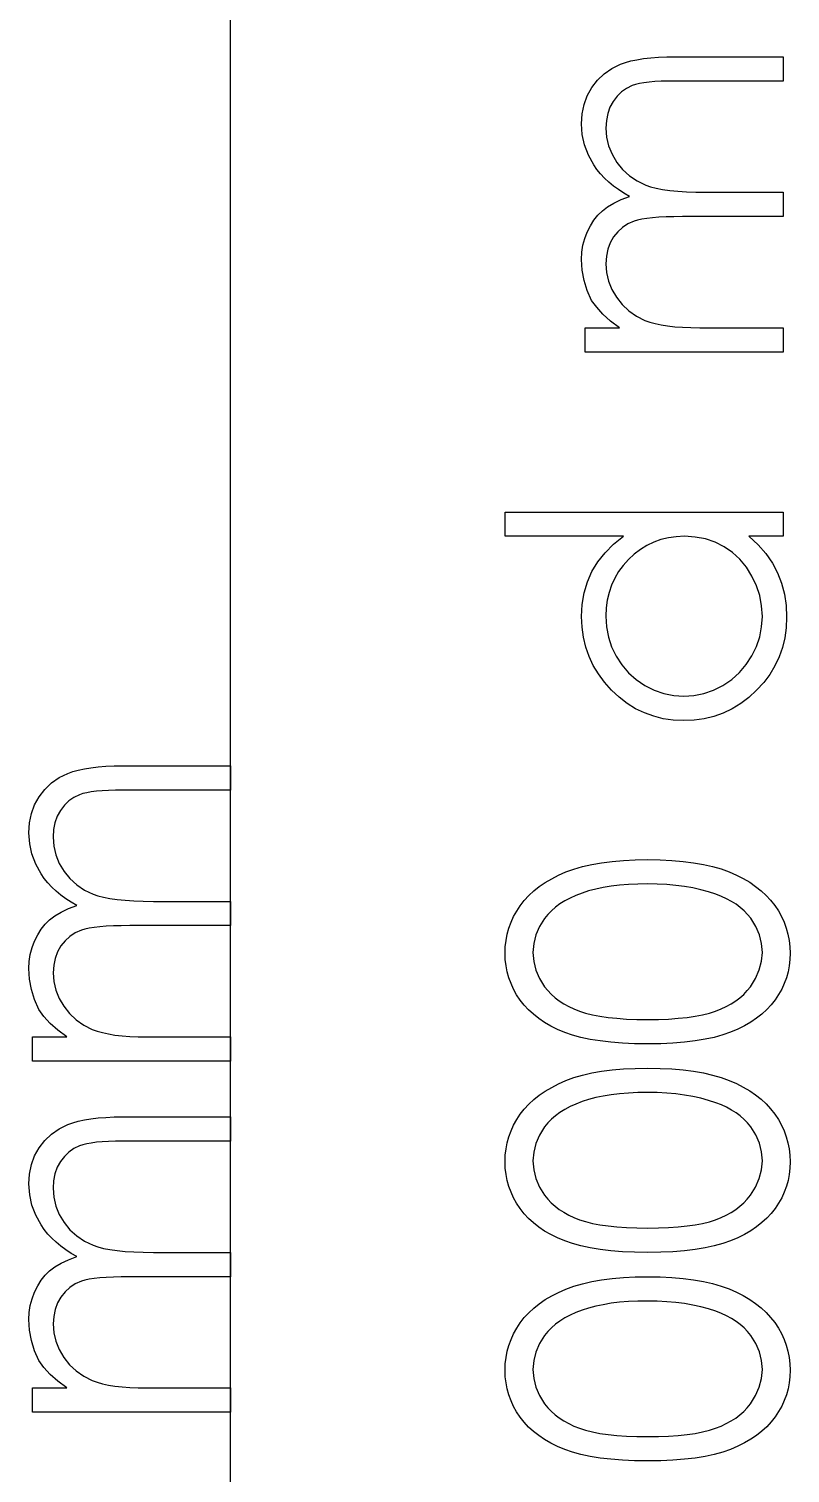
# Model space of a CAD drawing. Header units: millimetres. Extents: x -496 to 15, y 154 to 434.
# Drawn here: x -389.39 to -380.97, y 268.27 to 284.25 of the extents above; entities that cross this region are included whole.
import ezdxf

# ---------------------------------------------------------------- set-up
doc = ezdxf.new("R2010")
doc.units = ezdxf.units.MM

msp = doc.modelspace()

# ---------------------------------------------------------------- linework, layer by layer
at = {"color": 7, "linetype": 'Continuous'}
msp.add_line((-387.161, 164.056), (-387.161, 293.248), dxfattribs=at)
at = {"color": 7, "linetype": 'Continuous', "flags": 128}
for points in [[(-383.238, 280.671), (-383.238, 280.94), (-383.238, 280.94), (-382.857, 280.94), (-382.857, 280.94), (-382.956, 281.015), (-383.04, 281.091), (-383.109, 281.167), (-383.165, 281.244), (-383.165, 281.244), (-383.214, 281.353), (-383.249, 281.465), (-383.269, 281.579), (-383.276, 281.696), (-383.276, 281.696), (-383.272, 281.776), (-383.261, 281.853), (-383.241, 281.928), (-383.213, 282), (-383.179, 282.07), (-383.14, 282.131), (-383.096, 282.187), (-383.046, 282.236), (-382.989, 282.28), (-382.919, 282.321), (-382.839, 282.359), (-382.747, 282.394), (-382.747, 282.394), (-382.81, 282.43), (-382.869, 282.469), (-382.924, 282.509), (-382.975, 282.552), (-383.023, 282.597), (-383.067, 282.644), (-383.106, 282.693), (-383.142, 282.745), (-383.201, 282.852), (-383.243, 282.964), (-383.268, 283.079), (-383.276, 283.198), (-383.276, 283.198), (-383.269, 283.308), (-383.248, 283.411), (-383.213, 283.508), (-383.163, 283.598), (-383.1, 283.679), (-383.026, 283.75), (-382.941, 283.809), (-382.845, 283.856), (-382.791, 283.876), (-382.73, 283.893), (-382.663, 283.907), (-382.59, 283.919), (-382.51, 283.928), (-382.424, 283.935), (-382.332, 283.939), (-382.233, 283.94), (-382.233, 283.94), (-381.046, 283.94), (-381.046, 283.94), (-381.046, 283.671), (-381.046, 283.671), (-382.234, 283.671), (-382.234, 283.671), (-382.319, 283.67), (-382.396, 283.668), (-382.466, 283.664), (-382.53, 283.658), (-382.587, 283.651), (-382.637, 283.642), (-382.68, 283.632), (-382.716, 283.62), (-382.779, 283.59), (-382.835, 283.551), (-382.884, 283.503), (-382.927, 283.446), (-382.962, 283.381), (-382.987, 283.311), (-383.002, 283.234), (-383.007, 283.151), (-383.007, 283.151), (-382.999, 283.05), (-382.977, 282.953), (-382.939, 282.86), (-382.887, 282.771), (-382.822, 282.691), (-382.747, 282.622), (-382.662, 282.565), (-382.567, 282.52), (-382.513, 282.501), (-382.45, 282.485), (-382.379, 282.472), (-382.299, 282.46), (-382.212, 282.452), (-382.116, 282.445), (-382.011, 282.442), (-381.898, 282.44), (-381.898, 282.44), (-381.046, 282.44), (-381.046, 282.44), (-381.046, 282.171), (-381.046, 282.171), (-382.16, 282.171), (-382.16, 282.171), (-382.255, 282.17), (-382.342, 282.168), (-382.421, 282.164), (-382.492, 282.158), (-382.555, 282.151), (-382.609, 282.143), (-382.657, 282.133), (-382.696, 282.121), (-382.763, 282.091), (-382.823, 282.052), (-382.876, 282.003), (-382.922, 281.946), (-382.96, 281.881), (-382.986, 281.809), (-383.002, 281.732), (-383.007, 281.649), (-383.007, 281.649), (-383, 281.552), (-382.978, 281.458), (-382.941, 281.366), (-382.89, 281.279), (-382.826, 281.198), (-382.752, 281.128), (-382.669, 281.07), (-382.575, 281.023), (-382.522, 281.004), (-382.463, 280.987), (-382.397, 280.973), (-382.324, 280.961), (-382.245, 280.952), (-382.159, 280.946), (-382.067, 280.942), (-381.968, 280.94), (-381.968, 280.94), (-381.046, 280.94), (-381.046, 280.94), (-381.046, 280.671), (-381.046, 280.671), (-383.238, 280.671)], [(-384.122, 278.902), (-381.046, 278.902), (-381.046, 278.902), (-381.046, 278.633), (-381.046, 278.633), (-381.425, 278.633), (-381.425, 278.633), (-381.324, 278.539), (-381.237, 278.442), (-381.165, 278.337), (-381.108, 278.228), (-381.064, 278.113), (-381.032, 277.993), (-381.013, 277.868), (-381.007, 277.737), (-381.007, 277.737), (-381.013, 277.621), (-381.028, 277.509), (-381.054, 277.402), (-381.09, 277.298), (-381.137, 277.2), (-381.194, 277.105), (-381.261, 277.015), (-381.34, 276.929), (-381.425, 276.85), (-381.514, 276.782), (-381.609, 276.725), (-381.708, 276.678), (-381.811, 276.641), (-381.919, 276.615), (-382.031, 276.6), (-382.148, 276.594), (-382.148, 276.594), (-382.262, 276.6), (-382.373, 276.615), (-382.478, 276.642), (-382.581, 276.679), (-382.678, 276.726), (-382.771, 276.784), (-382.861, 276.853), (-382.945, 276.932), (-383.023, 277.018), (-383.09, 277.11), (-383.147, 277.205), (-383.194, 277.304), (-383.23, 277.408), (-383.256, 277.517), (-383.271, 277.629), (-383.276, 277.746), (-383.276, 277.746), (-383.269, 277.88), (-383.248, 278.007), (-383.212, 278.128), (-383.161, 278.242), (-383.096, 278.35), (-383.016, 278.451), (-382.922, 278.545), (-382.814, 278.633), (-382.814, 278.633), (-384.123, 278.633), (-384.123, 278.633), (-384.123, 278.902)], [(-383.007, 277.749), (-383, 277.631), (-382.979, 277.518), (-382.944, 277.41), (-382.894, 277.306), (-382.832, 277.21), (-382.758, 277.124), (-382.673, 277.048), (-382.577, 276.983), (-382.474, 276.931), (-382.367, 276.893), (-382.257, 276.871), (-382.145, 276.863), (-382.145, 276.863), (-382.033, 276.871), (-381.924, 276.893), (-381.817, 276.931), (-381.713, 276.984), (-381.615, 277.05), (-381.529, 277.126), (-381.454, 277.213), (-381.391, 277.309), (-381.341, 277.413), (-381.305, 277.521), (-381.284, 277.632), (-381.276, 277.747), (-381.276, 277.747), (-381.284, 277.863), (-381.305, 277.977), (-381.341, 278.087), (-381.391, 278.194), (-381.453, 278.293), (-381.525, 278.381), (-381.606, 278.455), (-381.699, 278.518), (-381.799, 278.568), (-381.906, 278.604), (-382.018, 278.625), (-382.137, 278.633), (-382.137, 278.633), (-382.228, 278.628), (-382.315, 278.616), (-382.398, 278.597), (-382.478, 278.569), (-382.553, 278.533), (-382.626, 278.489), (-382.694, 278.437), (-382.758, 278.377), (-382.816, 278.312), (-382.867, 278.243), (-382.91, 278.169), (-382.945, 278.093), (-382.972, 278.012), (-382.992, 277.928), (-383.004, 277.841), (-383.007, 277.749)], [(-389.353, 272.825), (-389.353, 273.094), (-389.353, 273.094), (-388.972, 273.094), (-388.972, 273.094), (-389.071, 273.169), (-389.155, 273.244), (-389.225, 273.321), (-389.281, 273.398), (-389.281, 273.398), (-389.329, 273.507), (-389.364, 273.619), (-389.385, 273.733), (-389.392, 273.85), (-389.392, 273.85), (-389.388, 273.929), (-389.376, 274.006), (-389.356, 274.082), (-389.329, 274.154), (-389.294, 274.223), (-389.255, 274.285), (-389.211, 274.341), (-389.162, 274.39), (-389.104, 274.434), (-389.034, 274.475), (-388.954, 274.513), (-388.862, 274.548), (-388.862, 274.548), (-388.925, 274.584), (-388.984, 274.622), (-389.04, 274.663), (-389.091, 274.706), (-389.138, 274.751), (-389.182, 274.798), (-389.222, 274.847), (-389.257, 274.899), (-389.316, 275.006), (-389.358, 275.118), (-389.383, 275.232), (-389.392, 275.352), (-389.392, 275.352), (-389.385, 275.462), (-389.364, 275.565), (-389.328, 275.662), (-389.278, 275.752), (-389.216, 275.833), (-389.142, 275.904), (-389.056, 275.963), (-388.96, 276.01), (-388.906, 276.03), (-388.846, 276.047), (-388.778, 276.061), (-388.705, 276.073), (-388.626, 276.082), (-388.54, 276.089), (-388.447, 276.093), (-388.349, 276.094), (-388.349, 276.094), (-387.161, 276.094), (-387.161, 276.094), (-387.161, 275.825), (-387.161, 275.825), (-388.35, 275.825), (-388.35, 275.825), (-388.434, 275.824), (-388.511, 275.822), (-388.582, 275.818), (-388.645, 275.812), (-388.703, 275.805), (-388.752, 275.796), (-388.796, 275.786), (-388.832, 275.774), (-388.894, 275.744), (-388.95, 275.705), (-388.999, 275.657), (-389.043, 275.6), (-389.078, 275.535), (-389.103, 275.464), (-389.118, 275.388), (-389.123, 275.305), (-389.123, 275.305), (-389.115, 275.204), (-389.093, 275.107), (-389.055, 275.014), (-389.002, 274.925), (-388.938, 274.845), (-388.862, 274.776), (-388.777, 274.719), (-388.682, 274.673), (-388.628, 274.655), (-388.566, 274.639), (-388.495, 274.625), (-388.415, 274.614), (-388.328, 274.606), (-388.231, 274.599), (-388.127, 274.595), (-388.014, 274.594), (-388.014, 274.594), (-387.161, 274.594), (-387.161, 274.594), (-387.161, 274.325), (-387.161, 274.325), (-388.276, 274.325), (-388.276, 274.325), (-388.37, 274.324), (-388.457, 274.322), (-388.536, 274.318), (-388.607, 274.312), (-388.67, 274.305), (-388.725, 274.297), (-388.772, 274.286), (-388.811, 274.274), (-388.879, 274.245), (-388.939, 274.206), (-388.992, 274.157), (-389.038, 274.1), (-389.075, 274.035), (-389.102, 273.963), (-389.117, 273.886), (-389.123, 273.803), (-389.123, 273.803), (-389.115, 273.706), (-389.093, 273.612), (-389.056, 273.52), (-389.005, 273.433), (-388.942, 273.352), (-388.868, 273.282), (-388.784, 273.224), (-388.691, 273.177), (-388.638, 273.158), (-388.578, 273.141), (-388.512, 273.127), (-388.439, 273.115), (-388.361, 273.106), (-388.275, 273.1), (-388.183, 273.095), (-388.084, 273.094), (-388.084, 273.094), (-387.161, 273.094), (-387.161, 273.094), (-387.161, 272.825), (-387.161, 272.825), (-389.353, 272.825)], [(-382.544, 273.017), (-382.689, 273.019), (-382.825, 273.025), (-382.953, 273.035), (-383.072, 273.049), (-383.182, 273.067), (-383.284, 273.089), (-383.378, 273.115), (-383.463, 273.144), (-383.542, 273.177), (-383.616, 273.214), (-383.685, 273.254), (-383.749, 273.297), (-383.808, 273.344), (-383.862, 273.393), (-383.911, 273.446), (-383.956, 273.502), (-383.995, 273.561), (-384.029, 273.622), (-384.057, 273.684), (-384.081, 273.748), (-384.099, 273.814), (-384.112, 273.881), (-384.12, 273.949), (-384.123, 274.02), (-384.123, 274.02), (-384.12, 274.092), (-384.112, 274.162), (-384.099, 274.23), (-384.081, 274.297), (-384.057, 274.362), (-384.028, 274.425), (-383.994, 274.487), (-383.954, 274.546), (-383.91, 274.603), (-383.859, 274.658), (-383.805, 274.709), (-383.744, 274.757), (-383.678, 274.802), (-383.607, 274.844), (-383.531, 274.883), (-383.45, 274.919), (-383.362, 274.951), (-383.266, 274.979), (-383.164, 275.002), (-383.055, 275.021), (-382.938, 275.036), (-382.814, 275.047), (-382.683, 275.053), (-382.544, 275.056), (-382.544, 275.056), (-382.407, 275.053), (-382.276, 275.047), (-382.153, 275.036), (-382.037, 275.022), (-381.928, 275.003), (-381.826, 274.979), (-381.731, 274.952), (-381.644, 274.92), (-381.563, 274.885), (-381.487, 274.847), (-381.416, 274.805), (-381.35, 274.76), (-381.29, 274.712), (-381.235, 274.66), (-381.185, 274.606), (-381.139, 274.548), (-381.099, 274.488), (-381.065, 274.426), (-381.035, 274.362), (-381.011, 274.297), (-380.993, 274.231), (-380.98, 274.162), (-380.971, 274.092), (-380.969, 274.02), (-380.969, 274.02), (-380.971, 273.949), (-380.979, 273.881), (-380.992, 273.814), (-381.01, 273.749), (-381.033, 273.685), (-381.062, 273.623), (-381.096, 273.563), (-381.134, 273.505), (-381.178, 273.449), (-381.227, 273.396), (-381.281, 273.347), (-381.34, 273.3), (-381.404, 273.257), (-381.474, 273.217), (-381.548, 273.179), (-381.627, 273.146), (-381.713, 273.116), (-381.808, 273.089), (-381.91, 273.068), (-382.02, 273.05), (-382.139, 273.035), (-382.266, 273.025), (-382.401, 273.019), (-382.544, 273.017)], [(-382.545, 273.286), (-382.425, 273.288), (-382.313, 273.292), (-382.207, 273.3), (-382.109, 273.309), (-382.019, 273.323), (-381.937, 273.338), (-381.862, 273.357), (-381.794, 273.378), (-381.733, 273.403), (-381.675, 273.43), (-381.621, 273.46), (-381.57, 273.492), (-381.524, 273.527), (-381.481, 273.565), (-381.443, 273.606), (-381.408, 273.649), (-381.35, 273.741), (-381.31, 273.835), (-381.285, 273.931), (-381.276, 274.029), (-381.276, 274.029), (-381.284, 274.128), (-381.308, 274.225), (-381.349, 274.317), (-381.405, 274.407), (-381.439, 274.449), (-381.477, 274.489), (-381.52, 274.526), (-381.566, 274.561), (-381.616, 274.593), (-381.671, 274.622), (-381.729, 274.649), (-381.791, 274.673), (-381.791, 274.673), (-381.872, 274.699), (-381.956, 274.723), (-382.044, 274.742), (-382.136, 274.758), (-382.233, 274.77), (-382.333, 274.779), (-382.438, 274.785), (-382.546, 274.786), (-382.546, 274.786), (-382.654, 274.785), (-382.757, 274.78), (-382.855, 274.772), (-382.948, 274.761), (-383.037, 274.747), (-383.12, 274.73), (-383.198, 274.709), (-383.271, 274.686), (-383.34, 274.659), (-383.403, 274.63), (-383.462, 274.599), (-383.516, 274.565), (-383.565, 274.529), (-383.609, 274.49), (-383.65, 274.449), (-383.685, 274.406), (-383.742, 274.315), (-383.782, 274.223), (-383.806, 274.127), (-383.815, 274.029), (-383.815, 274.029), (-383.806, 273.93), (-383.782, 273.833), (-383.742, 273.74), (-383.685, 273.649), (-383.65, 273.606), (-383.611, 273.566), (-383.569, 273.528), (-383.523, 273.493), (-383.472, 273.461), (-383.419, 273.431), (-383.361, 273.404), (-383.299, 273.379), (-383.232, 273.357), (-383.157, 273.339), (-383.074, 273.323), (-382.983, 273.31), (-382.885, 273.3), (-382.78, 273.292), (-382.666, 273.288), (-382.546, 273.286)], [(-382.544, 270.71), (-382.689, 270.711), (-382.825, 270.717), (-382.953, 270.728), (-383.072, 270.741), (-383.182, 270.759), (-383.284, 270.781), (-383.378, 270.807), (-383.463, 270.836), (-383.542, 270.869), (-383.616, 270.906), (-383.685, 270.946), (-383.749, 270.99), (-383.808, 271.036), (-383.862, 271.085), (-383.911, 271.138), (-383.956, 271.195), (-383.995, 271.253), (-384.029, 271.314), (-384.057, 271.376), (-384.081, 271.44), (-384.099, 271.506), (-384.112, 271.573), (-384.12, 271.642), (-384.123, 271.713), (-384.123, 271.713), (-384.12, 271.784), (-384.112, 271.854), (-384.099, 271.922), (-384.081, 271.989), (-384.057, 272.054), (-384.028, 272.117), (-383.994, 272.179), (-383.954, 272.238), (-383.91, 272.295), (-383.859, 272.35), (-383.805, 272.401), (-383.744, 272.449), (-383.678, 272.494), (-383.607, 272.536), (-383.531, 272.575), (-383.45, 272.611), (-383.362, 272.643), (-383.266, 272.671), (-383.164, 272.695), (-383.055, 272.714), (-382.938, 272.729), (-382.814, 272.74), (-382.683, 272.746), (-382.544, 272.748), (-382.544, 272.748), (-382.407, 272.746), (-382.276, 272.74), (-382.153, 272.729), (-382.037, 272.714), (-381.928, 272.695), (-381.826, 272.672), (-381.731, 272.645), (-381.644, 272.613), (-381.563, 272.577), (-381.487, 272.539), (-381.416, 272.497), (-381.35, 272.452), (-381.29, 272.404), (-381.235, 272.353), (-381.185, 272.298), (-381.139, 272.24), (-381.099, 272.18), (-381.065, 272.118), (-381.035, 272.054), (-381.011, 271.99), (-380.993, 271.923), (-380.98, 271.854), (-380.971, 271.784), (-380.969, 271.713), (-380.969, 271.713), (-380.971, 271.642), (-380.979, 271.573), (-380.992, 271.506), (-381.01, 271.441), (-381.033, 271.377), (-381.062, 271.315), (-381.096, 271.255), (-381.134, 271.197), (-381.178, 271.141), (-381.227, 271.088), (-381.281, 271.039), (-381.34, 270.993), (-381.404, 270.949), (-381.474, 270.909), (-381.548, 270.872), (-381.627, 270.838), (-381.713, 270.808), (-381.808, 270.782), (-381.91, 270.76), (-382.02, 270.742), (-382.139, 270.728), (-382.266, 270.717), (-382.401, 270.711), (-382.544, 270.71)], [(-382.545, 270.979), (-382.425, 270.98), (-382.313, 270.985), (-382.207, 270.992), (-382.109, 271.002), (-382.019, 271.015), (-381.937, 271.03), (-381.862, 271.049), (-381.794, 271.071), (-381.733, 271.095), (-381.675, 271.122), (-381.621, 271.152), (-381.57, 271.184), (-381.524, 271.22), (-381.481, 271.258), (-381.443, 271.298), (-381.408, 271.342), (-381.35, 271.433), (-381.31, 271.527), (-381.285, 271.623), (-381.276, 271.722), (-381.276, 271.722), (-381.284, 271.821), (-381.308, 271.917), (-381.349, 272.009), (-381.405, 272.099), (-381.439, 272.142), (-381.477, 272.181), (-381.52, 272.219), (-381.566, 272.253), (-381.616, 272.285), (-381.671, 272.315), (-381.729, 272.341), (-381.791, 272.365), (-381.791, 272.365), (-381.872, 272.392), (-381.956, 272.415), (-382.044, 272.434), (-382.136, 272.451), (-382.233, 272.463), (-382.333, 272.472), (-382.438, 272.477), (-382.546, 272.479), (-382.546, 272.479), (-382.654, 272.477), (-382.757, 272.473), (-382.855, 272.464), (-382.948, 272.454), (-383.037, 272.439), (-383.12, 272.422), (-383.198, 272.401), (-383.271, 272.378), (-383.34, 272.351), (-383.403, 272.323), (-383.462, 272.291), (-383.516, 272.258), (-383.565, 272.222), (-383.609, 272.183), (-383.65, 272.142), (-383.685, 272.098), (-383.742, 272.008), (-383.782, 271.915), (-383.806, 271.82), (-383.815, 271.722), (-383.815, 271.722), (-383.806, 271.622), (-383.782, 271.526), (-383.742, 271.433), (-383.685, 271.342), (-383.65, 271.298), (-383.611, 271.258), (-383.569, 271.22), (-383.523, 271.186), (-383.472, 271.153), (-383.419, 271.123), (-383.361, 271.096), (-383.299, 271.071), (-383.232, 271.05), (-383.157, 271.031), (-383.074, 271.015), (-382.983, 271.002), (-382.885, 270.992), (-382.78, 270.985), (-382.666, 270.98), (-382.546, 270.979)], [(-389.353, 268.94), (-389.353, 269.21), (-389.353, 269.21), (-388.972, 269.21), (-388.972, 269.21), (-389.071, 269.284), (-389.155, 269.36), (-389.225, 269.436), (-389.281, 269.514), (-389.281, 269.514), (-389.329, 269.622), (-389.364, 269.734), (-389.385, 269.848), (-389.392, 269.966), (-389.392, 269.966), (-389.388, 270.045), (-389.376, 270.122), (-389.356, 270.197), (-389.329, 270.27), (-389.294, 270.339), (-389.255, 270.401), (-389.211, 270.457), (-389.162, 270.505), (-389.104, 270.549), (-389.034, 270.591), (-388.954, 270.628), (-388.862, 270.663), (-388.862, 270.663), (-388.925, 270.699), (-388.984, 270.738), (-389.04, 270.779), (-389.091, 270.821), (-389.138, 270.866), (-389.182, 270.913), (-389.222, 270.963), (-389.257, 271.014), (-389.316, 271.121), (-389.358, 271.233), (-389.383, 271.348), (-389.392, 271.467), (-389.392, 271.467), (-389.385, 271.577), (-389.364, 271.681), (-389.328, 271.777), (-389.278, 271.868), (-389.216, 271.949), (-389.142, 272.019), (-389.056, 272.078), (-388.96, 272.125), (-388.906, 272.145), (-388.846, 272.162), (-388.778, 272.176), (-388.705, 272.189), (-388.626, 272.198), (-388.54, 272.204), (-388.447, 272.208), (-388.349, 272.21), (-388.349, 272.21), (-387.161, 272.21), (-387.161, 272.21), (-387.161, 271.94), (-387.161, 271.94), (-388.35, 271.94), (-388.35, 271.94), (-388.434, 271.94), (-388.511, 271.937), (-388.582, 271.933), (-388.645, 271.928), (-388.703, 271.92), (-388.752, 271.911), (-388.796, 271.901), (-388.832, 271.889), (-388.894, 271.859), (-388.95, 271.82), (-388.999, 271.772), (-389.043, 271.715), (-389.078, 271.651), (-389.103, 271.58), (-389.118, 271.503), (-389.123, 271.42), (-389.123, 271.42), (-389.115, 271.319), (-389.093, 271.222), (-389.055, 271.129), (-389.002, 271.041), (-388.938, 270.96), (-388.862, 270.892), (-388.777, 270.835), (-388.682, 270.789), (-388.628, 270.77), (-388.566, 270.754), (-388.495, 270.741), (-388.415, 270.729), (-388.328, 270.721), (-388.231, 270.714), (-388.127, 270.711), (-388.014, 270.71), (-388.014, 270.71), (-387.161, 270.71), (-387.161, 270.71), (-387.161, 270.44), (-387.161, 270.44), (-388.276, 270.44), (-388.276, 270.44), (-388.37, 270.44), (-388.457, 270.437), (-388.536, 270.433), (-388.607, 270.428), (-388.67, 270.42), (-388.725, 270.412), (-388.772, 270.402), (-388.811, 270.39), (-388.879, 270.36), (-388.939, 270.321), (-388.992, 270.273), (-389.038, 270.215), (-389.075, 270.15), (-389.102, 270.079), (-389.117, 270.002), (-389.123, 269.919), (-389.123, 269.919), (-389.115, 269.821), (-389.093, 269.727), (-389.056, 269.636), (-389.005, 269.548), (-388.942, 269.467), (-388.868, 269.398), (-388.784, 269.339), (-388.691, 269.292), (-388.638, 269.273), (-388.578, 269.256), (-388.512, 269.242), (-388.439, 269.231), (-388.361, 269.221), (-388.275, 269.215), (-388.183, 269.211), (-388.084, 269.21), (-388.084, 269.21), (-387.161, 269.21), (-387.161, 269.21), (-387.161, 268.94), (-387.161, 268.94), (-389.353, 268.94)], [(-382.544, 268.402), (-382.689, 268.404), (-382.825, 268.41), (-382.953, 268.42), (-383.072, 268.434), (-383.182, 268.451), (-383.284, 268.473), (-383.378, 268.499), (-383.463, 268.529), (-383.542, 268.562), (-383.616, 268.598), (-383.685, 268.639), (-383.749, 268.682), (-383.808, 268.728), (-383.862, 268.777), (-383.911, 268.83), (-383.956, 268.887), (-383.995, 268.946), (-384.029, 269.006), (-384.057, 269.068), (-384.081, 269.133), (-384.099, 269.198), (-384.112, 269.265), (-384.12, 269.334), (-384.123, 269.405), (-384.123, 269.405), (-384.12, 269.476), (-384.112, 269.547), (-384.099, 269.615), (-384.081, 269.681), (-384.057, 269.746), (-384.028, 269.809), (-383.994, 269.871), (-383.954, 269.931), (-383.91, 269.988), (-383.859, 270.042), (-383.805, 270.094), (-383.744, 270.142), (-383.678, 270.187), (-383.607, 270.229), (-383.531, 270.267), (-383.45, 270.303), (-383.362, 270.335), (-383.266, 270.363), (-383.164, 270.387), (-383.055, 270.406), (-382.938, 270.421), (-382.814, 270.432), (-382.683, 270.438), (-382.544, 270.44), (-382.544, 270.44), (-382.407, 270.438), (-382.276, 270.432), (-382.153, 270.421), (-382.037, 270.407), (-381.928, 270.387), (-381.826, 270.364), (-381.731, 270.337), (-381.644, 270.305), (-381.563, 270.27), (-381.487, 270.231), (-381.416, 270.19), (-381.35, 270.145), (-381.29, 270.097), (-381.235, 270.045), (-381.185, 269.99), (-381.139, 269.933), (-381.099, 269.872), (-381.065, 269.811), (-381.035, 269.747), (-381.011, 269.682), (-380.993, 269.615), (-380.98, 269.547), (-380.971, 269.476), (-380.969, 269.405), (-380.969, 269.405), (-380.971, 269.334), (-380.979, 269.265), (-380.992, 269.198), (-381.01, 269.133), (-381.033, 269.07), (-381.062, 269.008), (-381.096, 268.948), (-381.134, 268.889), (-381.178, 268.833), (-381.227, 268.78), (-381.281, 268.731), (-381.34, 268.685), (-381.404, 268.642), (-381.474, 268.601), (-381.548, 268.564), (-381.627, 268.53), (-381.713, 268.5), (-381.808, 268.474), (-381.91, 268.452), (-382.02, 268.434), (-382.139, 268.42), (-382.266, 268.41), (-382.401, 268.404), (-382.544, 268.402)], [(-382.545, 268.671), (-382.425, 268.672), (-382.313, 268.677), (-382.207, 268.684), (-382.109, 268.694), (-382.019, 268.707), (-381.937, 268.723), (-381.862, 268.741), (-381.794, 268.763), (-381.733, 268.788), (-381.675, 268.815), (-381.621, 268.844), (-381.57, 268.877), (-381.524, 268.912), (-381.481, 268.95), (-381.443, 268.991), (-381.408, 269.034), (-381.35, 269.125), (-381.31, 269.219), (-381.285, 269.315), (-381.276, 269.414), (-381.276, 269.414), (-381.284, 269.513), (-381.308, 269.609), (-381.349, 269.702), (-381.405, 269.791), (-381.439, 269.834), (-381.477, 269.874), (-381.52, 269.911), (-381.566, 269.946), (-381.616, 269.978), (-381.671, 270.007), (-381.729, 270.033), (-381.791, 270.058), (-381.791, 270.058), (-381.872, 270.084), (-381.956, 270.107), (-382.044, 270.127), (-382.136, 270.143), (-382.233, 270.155), (-382.333, 270.164), (-382.438, 270.169), (-382.546, 270.171), (-382.546, 270.171), (-382.654, 270.169), (-382.757, 270.165), (-382.855, 270.157), (-382.948, 270.146), (-383.037, 270.131), (-383.12, 270.115), (-383.198, 270.094), (-383.271, 270.07), (-383.34, 270.044), (-383.403, 270.015), (-383.462, 269.984), (-383.516, 269.95), (-383.565, 269.914), (-383.609, 269.875), (-383.65, 269.834), (-383.685, 269.791), (-383.742, 269.7), (-383.782, 269.607), (-383.806, 269.512), (-383.815, 269.414), (-383.815, 269.414), (-383.806, 269.315), (-383.782, 269.218), (-383.742, 269.125), (-383.685, 269.034), (-383.65, 268.991), (-383.611, 268.951), (-383.569, 268.913), (-383.523, 268.878), (-383.472, 268.845), (-383.419, 268.815), (-383.361, 268.788), (-383.299, 268.764), (-383.232, 268.742), (-383.157, 268.723), (-383.074, 268.707), (-382.983, 268.695), (-382.885, 268.684), (-382.78, 268.677), (-382.666, 268.672), (-382.546, 268.671)]]:
    msp.add_lwpolyline(points, dxfattribs=at)

doc.saveas('drawing.dxf')
